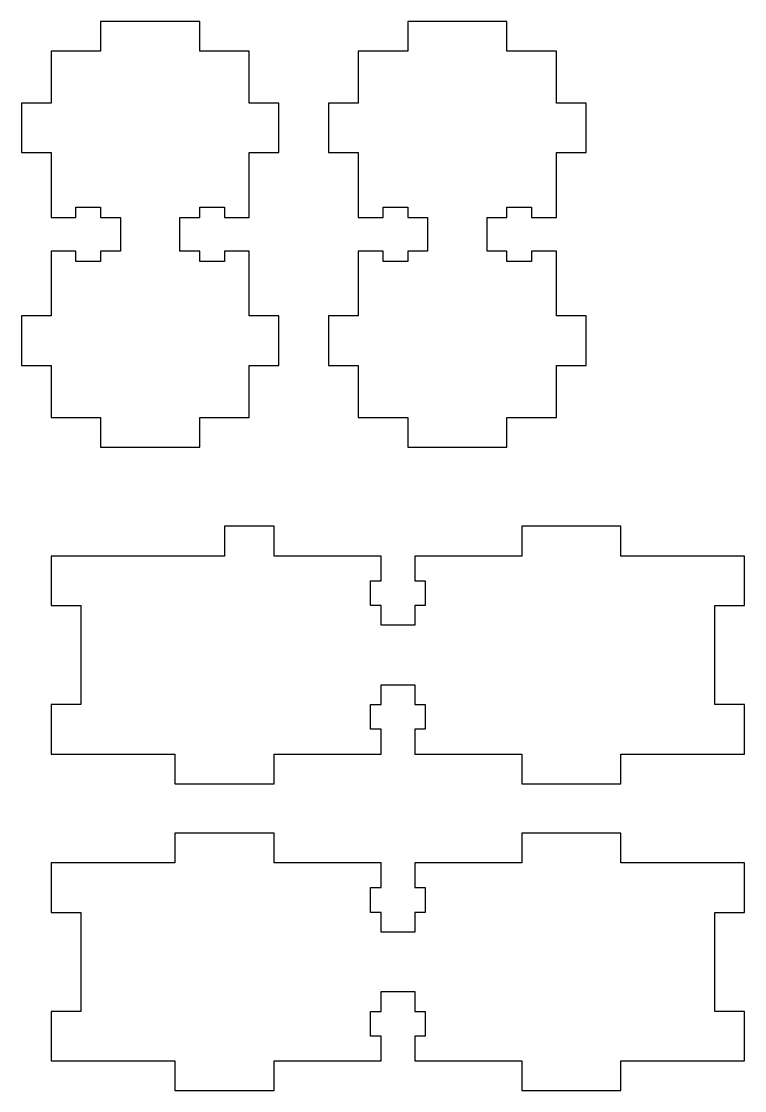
# Model space of a CAD drawing. Extents: x 0 to 73, y 324 to 432.
import ezdxf

# ---------------------------------------------------------------- set-up
doc = ezdxf.new("R2010")
doc.units = 0
doc.layers.get('0').update_dxf_attribs({"linetype": 'CONTINUOUS'})

msp = doc.modelspace()

# ---------------------------------------------------------------- linework, layer by layer
at = {"color": 7}
for points in [[(18, 392), (23, 392), (23, 397.25), (26, 397.25), (26, 402.25), (23, 402.25), (23, 408.8), (20.5, 408.8), (20.5, 407.75), (18, 407.75), (18, 408.8), (16, 408.8), (16, 412.2), (18, 412.2), (18, 413.25), (20.5, 413.25), (20.5, 412.2), (23, 412.2), (23, 418.75), (26, 418.75), (26, 423.75), (23, 423.75), (23, 429), (18, 429), (18, 432), (8, 432), (8, 429), (3, 429), (3, 423.75), (0, 423.75), (0, 418.75), (3, 418.75), (3, 412.2), (5.5, 412.2), (5.5, 413.25), (8, 413.25), (8, 412.2), (10, 412.2), (10, 408.8), (8, 408.8), (8, 407.75), (5.5, 407.75), (5.5, 408.8), (3, 408.8), (3, 402.25), (0, 402.25), (0, 397.25), (3, 397.25), (3, 392), (8, 392), (8, 389), (18, 389), (18, 392)], [(49, 392), (54, 392), (54, 397.25), (57, 397.25), (57, 402.25), (54, 402.25), (54, 408.8), (51.5, 408.8), (51.5, 407.75), (49, 407.75), (49, 408.8), (47, 408.8), (47, 412.2), (49, 412.2), (49, 413.25), (51.5, 413.25), (51.5, 412.2), (54, 412.2), (54, 418.75), (57, 418.75), (57, 423.75), (54, 423.75), (54, 429), (49, 429), (49, 432), (39, 432), (39, 429), (34, 429), (34, 423.75), (31, 423.75), (31, 418.75), (34, 418.75), (34, 412.2), (36.5, 412.2), (36.5, 413.25), (39, 413.25), (39, 412.2), (41, 412.2), (41, 408.8), (39, 408.8), (39, 407.75), (36.5, 407.75), (36.5, 408.8), (34, 408.8), (34, 402.25), (31, 402.25), (31, 397.25), (34, 397.25), (34, 392), (39, 392), (39, 389), (49, 389), (49, 392)], [(25.5, 358), (36.3, 358), (36.3, 360.5), (35.25, 360.5), (35.25, 363), (36.3, 363), (36.3, 365), (39.7, 365), (39.7, 363), (40.75, 363), (40.75, 360.5), (39.7, 360.5), (39.7, 358), (50.5, 358), (50.5, 355), (60.5, 355), (60.5, 358), (73, 358), (73, 363), (70, 363), (70, 373), (73, 373), (73, 378), (60.5, 378), (60.5, 381), (50.5, 381), (50.5, 378), (39.7, 378), (39.7, 375.5), (40.75, 375.5), (40.75, 373), (39.7, 373), (39.7, 371), (36.3, 371), (36.3, 373), (35.25, 373), (35.25, 375.5), (36.3, 375.5), (36.3, 378), (25.5, 378), (25.5, 381), (20.5, 381), (20.5, 378), (3, 378), (3, 373), (6, 373), (6, 363), (3, 363), (3, 358), (15.5, 358), (15.5, 355), (25.5, 355), (25.5, 358)], [(25.5, 327), (36.3, 327), (36.3, 329.5), (35.25, 329.5), (35.25, 332), (36.3, 332), (36.3, 334), (39.7, 334), (39.7, 332), (40.75, 332), (40.75, 329.5), (39.7, 329.5), (39.7, 327), (50.5, 327), (50.5, 324), (60.5, 324), (60.5, 327), (73, 327), (73, 332), (70, 332), (70, 342), (73, 342), (73, 347), (60.5, 347), (60.5, 350), (50.5, 350), (50.5, 347), (39.7, 347), (39.7, 344.5), (40.75, 344.5), (40.75, 342), (39.7, 342), (39.7, 340), (36.3, 340), (36.3, 342), (35.25, 342), (35.25, 344.5), (36.3, 344.5), (36.3, 347), (25.5, 347), (25.5, 350), (15.5, 350), (15.5, 347), (3, 347), (3, 342), (6, 342), (6, 332), (3, 332), (3, 327), (15.5, 327), (15.5, 324), (25.5, 324), (25.5, 327)]]:
    msp.add_lwpolyline(points, close=True, dxfattribs=at)

doc.saveas('drawing.dxf')
